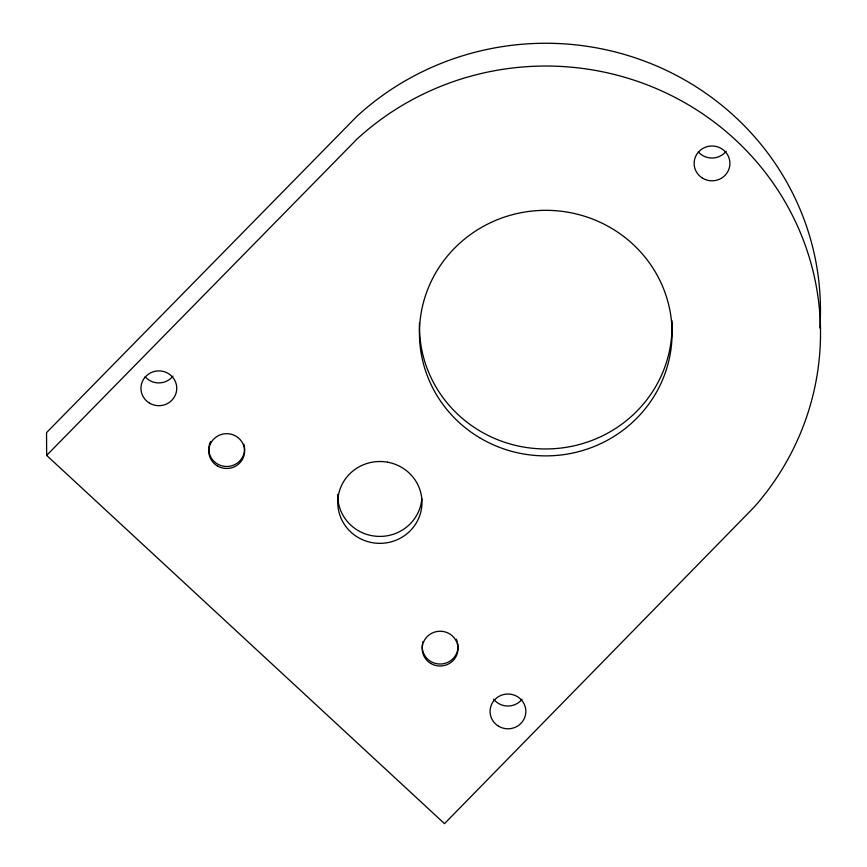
<?xml version="1.0" encoding="UTF-8"?>
<svg xmlns="http://www.w3.org/2000/svg" width="867" height="867" viewBox="0 0 867 867"><rect width="100%" height="100%" fill="white"/><g stroke="black" fill="none" stroke-linecap="round" stroke-linejoin="round"><path stroke-width="1.3" d="M46.634 455.392L356.998 139.078A274.763 267.069 -0.2 0 1 735.27 139.685A274.763 267.069 -0.2 0 1 754.366 506.881L444.5 823.65L46.634 455.392L46.547 432.622L356.911 116.308A274.763 267.069 -0.2 0 1 662.659 68.656A274.763 267.069 -0.2 0 1 819.857 327.921M726.123 151.248A17.893 17.394 -0.2 0 1 698.314 151.909M172.956 376.137A17.893 17.394 -0.2 0 1 145.147 376.798M522.053 699.246A17.893 17.394 -0.2 0 1 493.659 699.203M244.288 445.952A17.893 17.394 -0.2 0 1 226.655 466.489A17.893 17.394 -0.2 0 1 209.099 445.898M209.294 445.009A17.893 17.394 -0.2 0 1 209.825 443.265M210.161 442.419A17.893 17.394 -0.2 0 1 210.551 441.585M243.855 444.186A17.893 17.394 -0.2 0 1 244.093 445.064M421.817 498.774A42.104 40.922 -0.2 0 1 377.568 536.359A42.104 40.922 -0.2 0 1 337.751 494.353M457.711 643.498A17.893 17.394 -0.2 0 1 440.544 664.024A17.893 17.394 -0.2 0 1 422.37 644.344M422.717 642.555A17.893 17.394 -0.2 0 1 422.966 641.678M456.28 639.174A17.893 17.394 -0.2 0 1 456.66 640.009M456.996 640.865A17.893 17.394 -0.2 0 1 457.277 641.732M671.925 320.595A126.322 122.778 -0.2 0 1 546.828 448.943A126.322 122.778 -0.2 0 1 419.465 322.762M387.614 462.198L385.447 461.862A42.104 40.922 -0.2 0 0 337.783 501.289A42.104 40.922 -0.2 0 0 383.095 543.23A42.104 40.922 -0.2 0 0 421.286 495.035L420.831 492.933A42.104 40.922 -0.2 0 0 387.614 462.198M149.482 403.112A17.893 17.394 -0.2 0 0 176.749 388.784A17.893 17.394 -0.2 0 0 150.349 372.994A17.893 17.394 -0.2 0 0 149.482 403.112M498.579 726.221A17.893 17.394 -0.2 0 0 525.846 711.894A17.893 17.394 -0.2 0 0 499.446 696.114A17.893 17.394 -0.2 0 0 498.579 726.221M702.649 178.223A17.893 17.394 -0.2 0 0 729.916 163.896A17.893 17.394 -0.2 0 0 703.516 148.105A17.893 17.394 -0.2 0 0 702.649 178.223M479.559 437.683A126.322 122.778 -0.2 0 0 672.033 336.526A126.322 122.778 -0.2 0 0 485.693 225.106A126.322 122.778 -0.2 0 0 479.559 437.683M217.314 465.893A17.893 17.394 -0.2 0 0 244.581 451.566A17.893 17.394 -0.2 0 0 218.181 435.776A17.893 17.394 -0.2 0 0 217.314 465.893M430.736 663.439A17.893 17.394 -0.2 0 0 458.004 649.101A17.893 17.394 -0.2 0 0 431.603 633.322A17.893 17.394 -0.2 0 0 430.736 663.439"/></g></svg>
